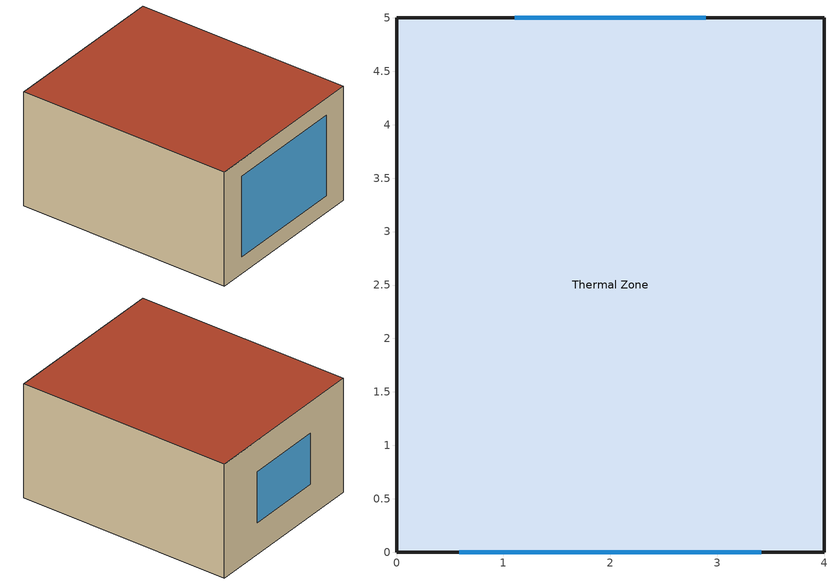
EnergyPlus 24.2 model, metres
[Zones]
Thermal Zone
 floor ground (Floor): 4,5 4,0 0,0 0,5 z0
 wall outside (Wall): 4,0 4,5 0,5 0,0 4,0 z0:2.7
 window (Window): 0.59,0 3.41,0 z0.4:2.3; 2.89,5 1.11,5 z0.75:1.95
 roof outside (Roof): 4,0 4,5 0,5 0,0 z2.7
[Building]
Building 1: Loads convergence tolerance value=0.04; Maximum number of warmup days=25; Minimum number of warmup days=15; North axis=0; Solar distribution=FullInteriorAndExterior; Temperature convergence tolerance value=0.4; Terrain=City
[SizingPeriod:WeatherFileDays] End day of month=1; Begin day of month=1; Day of week for start day=Monday; Use weather file daylight saving period=Yes; Use weather file rain and snow indicators=Yes
Name | End month | Begin month
DesignDaySummer | 1 | 1
DesignDayWinter | 6 | 6
[Construction]
Floor: Contrapiso, Piso_Madera
InternalMass: internal_mass
Roof: roof_exterior, roof_inner
Wall: wall_exterior, wall_inter, wall_inner
Window: WindowMaterial
[Material]
Name | Conductivity | Density | Roughness | Solar absorptance | Specific heat | Thermal absorptance | Thickness | Visible absorptance
Contrapiso | 1.16 | 2000 | Rough | 0.3 | 2500 | 0.93 | 0.5 | 0.7
Piso_Madera | 0.34 | 1200 | MediumSmooth | 0.7 | 1380 | 0.9 | 0.02 | 0.7
internal_mass | 0.93 | 2500 | Rough | 0.7 | 2500 | 0.9 | 0.25 | 0.7
roof_exterior | 0.018 | 35 | Smooth | 0.7 | 1200 | 0.5 | 0.15 | 0.7
roof_inner | 0.9 | 1500 | Rough | 0.5 | 1000 | 0.8 | 0.1 | 0.5
wall_exterior | 0.8 | 1500 | Rough | 0.7 | 1200 | 0.7 | 0.1 | 0.7
wall_inner | 0.9 | 2000 | VerySmooth | 0.5 | 1000 | 0.9 | 0.25 | 0.5
wall_inter | 0.018 | 35 | MediumRough | 0.3 | 1200 | 0.5 | 0.1 | 0.3
[WindowMaterial:Shade]
Madera: Airflow permeability=0.5; Bottom opening multiplier=0.5; Conductivity=0.15; Infrared hemispherical emissivity=0.9; Infrared transmittance=0; Left side opening multiplier=0.5; Right side opening multiplier=0.5; Shade to glass distance=0.05; Solar reflectance=0.25; Solar transmittance=0.05; Thickness=3; Top opening multiplier=0.5; Visible reflectance=0.3; Visible transmittance=0.05
[WindowMaterial:SimpleGlazingSystem]
WindowMaterial: Solar heat gain coefficient=0.6; U factor=1
[ElectricEquipment] Design level calculation method=EquipmentLevel; Zone or zonelist or space or spacelist=Thermal Zone
Name | Design level | End use subcategory | Fraction latent | Fraction lost | Fraction radiant | Schedule
clothes dryer | 2922.77 | General | 0.015 | 0.85 | 0.081 | clothes_dryer
clothes washer | 791.344 | General | 0.03 | 0.7 | 0.162 | clothes_washer
cooking range | 1876.63 | General | 0.079 | 0.2 | 0.432 | cooking_range
dishwasher | 411.548 | General | 0.3 | 0.4 | 0.18 | dishwasher
misc plug loads | 155.301 | misc plug loads | 0.045 | 0.1 | 0.513 | plug_loads_other
whole house fan | 0 | whole house fan | 0 | 1 | 0 | Always On
[HVACTemplate:System:UnitaryHeatPump:AirToAir]
HeatPump: Control zone or thermostat location=Thermal Zone; Cooling coil availability schedule=Always On; Cooling coil gross rated cop=3; Cooling coil gross rated sensible heat ratio=0.7; Cooling coil gross rated total capacity=2300; Cooling coil type=SingleSpeedDX; Cooling design supply air temperature=12.8; Cooling supply air flow rate=0.15; Economizer lockout=NoLockout; Economizer type=NoEconomizer; Heat pump defrost control=Timed; Heat pump defrost maximum outdoor dry bulb temperature=5; Heat pump defrost strategy=ReverseCycle; Heat pump defrost time period fraction=0.058333; Heat pump heating coil availability schedule=Always On; Heat pump heating coil gross rated capacity=2500; Heat pump heating coil rated cop=3.2; Heat pump heating coil type=SingleSpeedDXHeatPump; Heat pump heating minimum outdoor dry bulb temperature=-8; Heat recovery type=None; Heating design supply air temperature=50; Heating supply air flow rate=0.15; Humidifier rated capacity=1e-06; Humidifier rated electric power=Autosize; Humidifier setpoint=30; Humidifier type=None; Latent heat recovery effectiveness=0.65; Maximum outdoor air flow rate=0; Minimum outdoor air flow rate=0; Night cycle control=StayOff; No load supply air flow rate=0.05; Return fan=No; Return fan delta pressure=500; Return fan motor efficiency=0.9; Return fan motor in air stream fraction=1; Return fan total efficiency=0.7; Sensible heat recovery effectiveness=0.7; Supplemental gas heating coil efficiency=0.8; Supplemental heating coil availability schedule=Always On; Supplemental heating coil capacity=1000; Supplemental heating coil maximum outdoor dry bulb temperature=21; Supplemental heating coil type=Electric; Supply fan delta pressure=75; Supply fan motor efficiency=0.9; Supply fan motor in air stream fraction=0.9; Supply fan placement=DrawThrough; Supply fan total efficiency=0.7; System availability schedule=HVAC_OnOff
[HVACTemplate:Zone:Unitary]
Thermal Zone: Baseboard heating capacity=Autosize; Baseboard heating type=None; Outdoor air flow rate per person=0.00944; Outdoor air method=Flow/Person; Supply air maximum flow rate=0.15; Template unitary system=HeatPump; Zone cooling design supply air temperature=12.8; Zone cooling design supply air temperature difference=11.11; Zone cooling design supply air temperature input method=SystemSupplyAirTemperature; Zone heating design supply air temperature=50; Zone heating design supply air temperature difference=30; Zone heating design supply air temperature input method=SystemSupplyAirTemperature
[InternalMass]
internal_mass: Zone or zonelist=Thermal Zone; Construction=InternalMass; Surface area=40
[Lights]
interior lighting: Design level calculation method=Watts/Area; End use subcategory=General; Fraction radiant=0.6; Fraction replaceable=1; Fraction visible=0.2; Return air fraction=0; Return air fraction calculated from plenum temperature=No; Schedule=lighting_interior; Watts per floor area=1; Zone or zonelist or space or spacelist=Thermal Zone
[People]
People: Activity level schedule=occupants activity schedule; Air velocity schedule=air_velocity; Carbon dioxide generation rate=3.82e-08; Clothing insulation calculation method=DynamicClothingModelASHRAE55; Enable ashrae 55 comfort warnings=No; Fraction radiant=0.31417; Mean radiant temperature calculation type=EnclosureAveraged; Number of people=1; Number of people calculation method=People; Number of people schedule=occupation; Sensible heat fraction=0.563; Thermal comfort model 1 type=AdaptiveCEN15251; Thermal comfort model 2 type=Fanger; Work efficiency schedule=Work Efficiency; Zone or zonelist or space or spacelist=Thermal Zone
[ThermostatSetpoint:DualSetpoint]
Dual_temp_sp: Cooling setpoint temperature schedule=cooling_setpoint; Heating setpoint temperature schedule=heating_setpoint
[WindowShadingControl] Zone=Thermal Zone; Glare control is active=No; Multiple surface control type=Sequential; Shading control is scheduled=No; Shading device material=Madera; Shading type=ExteriorShade
Name | Fenestration surface name 1 | Setpoint | Shading control type
window_north | window_north | 300 | OnIfHighSolarOnWindow
window_south | window_south |  | AlwaysOff
[Zone]
Thermal Zone: Multiplier=1; Part of total floor area=Yes
[ZoneControl:Thermostat]
Thermostat: Zone or zonelist=Thermal Zone; Control 1=Dual_temp_sp; Control type schedule=ZONE CONTROL TYPE SCHED
[Schedule:Compact]
cooling_setpoint: Through: 12/31, For: Alldays, Until: 24:00, 25
heating_setpoint: Through: 12/31, For: Alldays, Until: 24:00, 24
occupation: Through: 12/31, For: Alldays, Until: 07:00, 0, Until: 19:00, 1, Until: 24:00, 0
[Schedule:Constant]
Name | Hourly value
Always On; HVAC_OnOff | 1
Work Efficiency | 0
ZONE CONTROL TYPE SCHED | 4
air_velocity | 0.1
occupants activity schedule | 100
[Schedule:File] Adjust schedule for daylight savings=Yes; Column separator=Comma; File=C:/Users/grhen/Documents/GitHub2/eprllib/src/eprllib/examples/example_thermostat_files/evaluation/allways_off.csv; Interpolate to timestep=No; Minutes per item=10; Number of hours of data=8760; Rows to skip at top=1
Name | Column number
clothes_dryer | 7
clothes_washer | 6
cooking_range | 4
dishwasher | 5
lighting_interior | 1
plug_loads_other | 8
[AirflowNetwork:MultiZone:Component:SimpleOpening]
SimpleOpening: Air mass flow coefficient when opening is closed=0.5; Air mass flow exponent when opening is closed=0.65; Discharge coefficient=1; Minimum density difference for two way flow=0.0001
[AirflowNetwork:MultiZone:Surface] Equivalent rectangle aspect ratio=1; Equivalent rectangle method=PolygonHeight; Indoor and outdoor enthalpy difference upper limit for minimum venting open factor=300000; Indoor and outdoor temperature difference upper limit for minimum venting open factor=100; Leakage component=SimpleOpening; Ventilation control mode=NoVent; Venting availability schedule=Always On; Window door opening factor or crack factor=1
Name | Surface
AirflowNetwork:MultiZone:Surface 1 | window_north
AirflowNetwork:MultiZone:Surface 2 | window_south
[AirflowNetwork:MultiZone:Zone]
AirflowNetwork:MultiZone:Zone 1: Zone=Thermal Zone; Facade width=10; Indoor and outdoor enthalpy difference upper limit for minimum venting open factor=300000; Indoor and outdoor temperature difference upper limit for minimum venting open factor=100; Single sided wind pressure coefficient algorithm=Standard; Ventilation control mode=Constant; Venting availability schedule=Always On
[AirflowNetwork:SimulationControl]
Flujo_Control: Absolute airflow convergence tolerance=1e-06; Airflownetwork control=MultizoneWithoutDistribution; Allow unsupported zone equipment=No; Building type=LowRise; Convergence acceleration limit=0; Do distribution duct sizing calculation=No; Height dependence of external node temperature=No; Initialization type=ZeroNodePressures; Maximum number of iterations=500; Ratio of building width along short axis to width along long axis=1; Relative airflow convergence tolerance=0.0001; Solver=SkylineLU; Wind pressure coefficient type=SurfaceAverageCalculation
